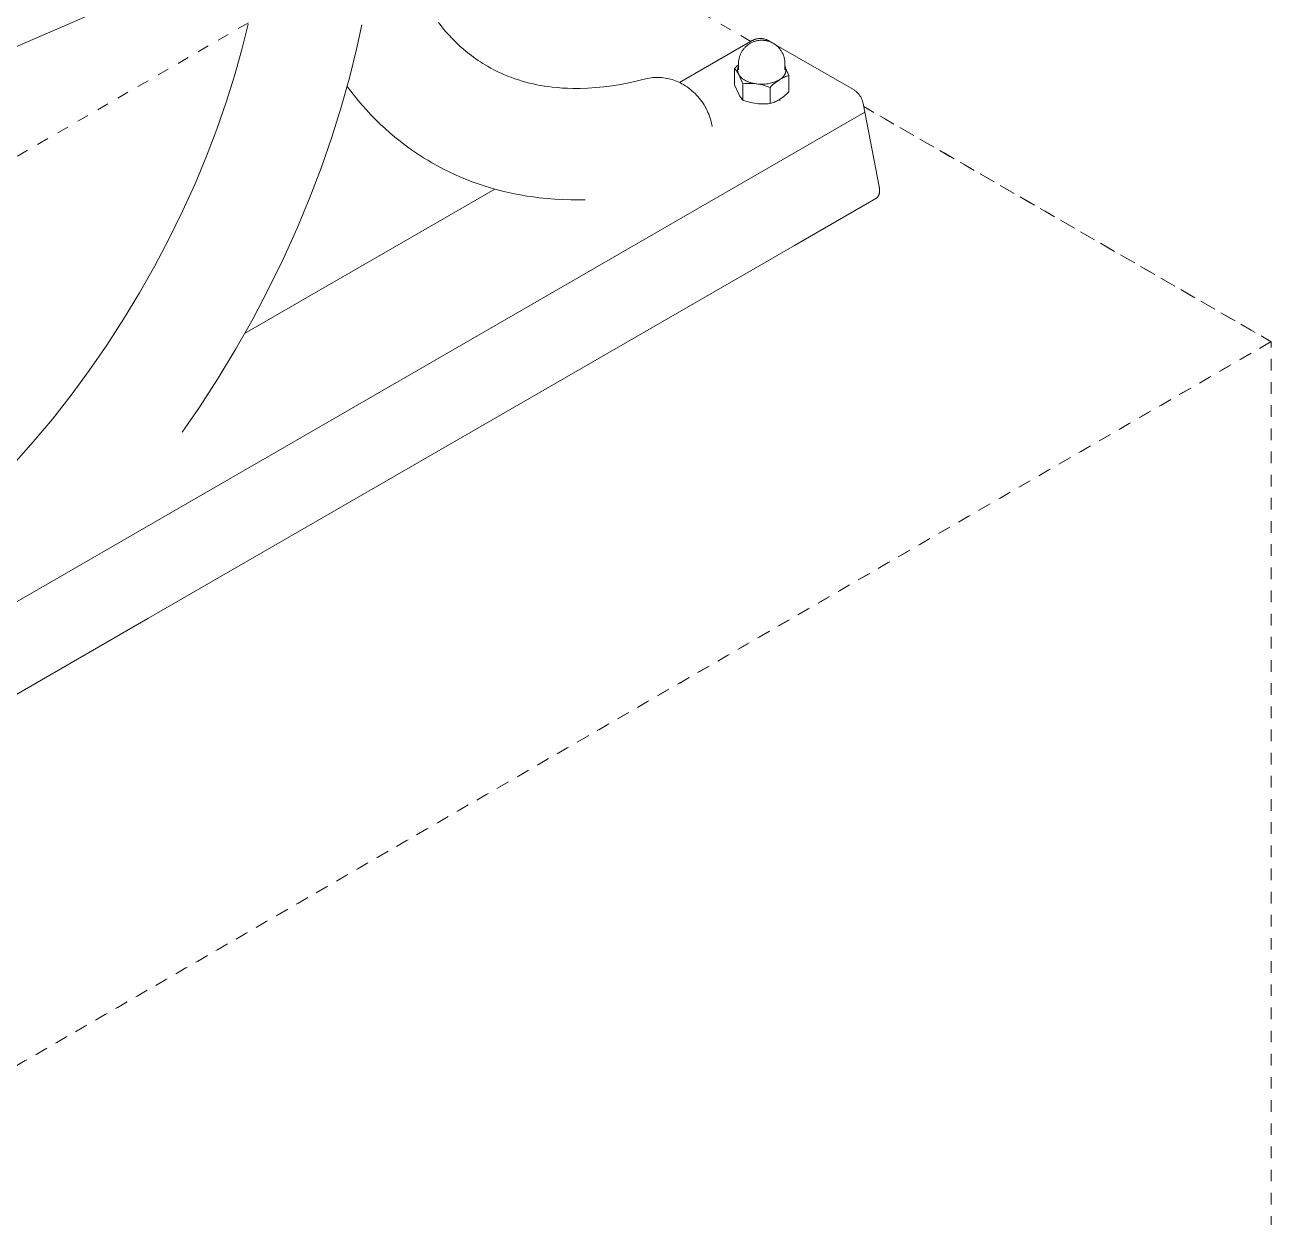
# Model space of a CAD drawing. Header units: inches. Extents: x -9 to 187, y -3 to 135.
# Drawn here: x 176.19 to 186.95, y 32.53 to 42.82 of the extents above; entities that cross this region are included whole.
import ezdxf

# ---------------------------------------------------------------- set-up
doc = ezdxf.new("R2010")
doc.units = ezdxf.units.IN
doc.linetypes.add('HIDDEN', pattern=[1.905, 1.27, -0.635])
doc.layers.add('ZANO_R', color=7, linetype='Continuous', lineweight=0)
doc.layers.add('ZANO_R_przerywana', color=250, linetype='HIDDEN', lineweight=0)

msp = doc.modelspace()

# ---------------------------------------------------------------- linework, layer by layer
at = {"layer": 'ZANO_R'}
for p, q in [((179.19406, 43.96531), (175.5967, 42.40748)), ((178.06484, 42.60704), (178.1189, 42.82684)), ((179.10072, 42.8207), (179.05595, 42.61223)), ((179.76186, 42.84191), (179.78418, 42.81321)), ((179.78418, 42.81321), (179.80692, 42.7853)), ((179.80692, 42.7853), (179.83004, 42.75818)), ((179.83004, 42.75818), (179.85335, 42.73208)), ((179.85335, 42.73208), (179.87704, 42.70675)), ((179.87704, 42.70675), (179.90112, 42.68216)), ((182.49201, 42.69511), (182.49662, 42.69669)), ((182.49662, 42.69669), (182.50129, 42.69811)), ((182.50129, 42.69811), (182.506, 42.69936)), ((182.506, 42.69936), (182.51075, 42.70046)), ((182.51075, 42.70046), (182.51553, 42.70139)), ((182.51553, 42.70139), (182.52034, 42.70217)), ((182.52034, 42.70217), (182.52518, 42.70277)), ((182.52518, 42.70277), (182.53003, 42.70322)), ((182.53003, 42.70322), (182.5349, 42.70349)), ((182.5349, 42.70349), (182.53977, 42.70361)), ((182.53977, 42.70361), (182.54465, 42.70355)), ((182.54465, 42.70355), (182.54952, 42.70333)), ((182.54952, 42.70333), (182.55438, 42.70295)), ((182.55438, 42.70295), (182.55922, 42.7024)), ((182.55922, 42.7024), (182.56404, 42.70168)), ((182.56404, 42.70168), (182.56884, 42.7008)), ((182.56884, 42.7008), (182.5736, 42.69976)), ((182.5736, 42.69976), (182.57832, 42.69856)), ((182.57832, 42.69856), (182.583, 42.6972)), ((182.583, 42.6972), (182.58764, 42.69568)), ((178.00202, 42.38231), (178.06484, 42.60704)), ((179.05595, 42.61223), (178.99462, 42.3628)), ((179.90112, 42.68216), (179.92557, 42.65833)), ((179.92557, 42.65833), (179.9504, 42.63525)), ((179.9504, 42.63525), (179.9756, 42.61292)), ((179.9756, 42.61292), (180.00117, 42.59133)), ((180.00117, 42.59133), (180.0271, 42.57048)), ((181.84304, 42.32304), (182.46989, 42.68495)), ((182.37726, 42.58549), (182.38068, 42.59138)), ((182.38068, 42.59138), (182.3843, 42.59716)), ((182.3843, 42.59716), (182.38811, 42.60281)), ((182.38811, 42.60281), (182.39212, 42.60833)), ((182.39212, 42.60833), (182.39631, 42.61371)), ((182.39631, 42.61371), (182.40068, 42.61894)), ((182.40068, 42.61894), (182.40523, 42.62402)), ((182.40523, 42.62402), (182.40994, 42.62895)), ((182.40994, 42.62895), (182.41483, 42.63371)), ((182.41483, 42.63371), (182.41987, 42.6383)), ((182.41987, 42.6383), (182.42506, 42.64271)), ((182.42506, 42.64271), (182.4304, 42.64695)), ((182.4304, 42.64695), (182.43589, 42.651)), ((182.43589, 42.651), (182.44151, 42.65487)), ((182.44151, 42.65487), (182.44725, 42.65854)), ((182.44725, 42.65854), (182.45312, 42.66201)), ((182.45312, 42.66201), (182.4591, 42.66528)), ((182.4591, 42.66528), (182.46519, 42.66835)), ((182.46519, 42.66835), (182.47138, 42.6712)), ((182.46989, 42.68495), (182.47417, 42.68728)), ((182.47138, 42.6712), (182.47767, 42.67385)), ((182.47417, 42.68728), (182.47853, 42.68946)), ((182.47767, 42.67385), (182.48404, 42.67628)), ((182.47853, 42.68946), (182.48296, 42.6915)), ((182.48296, 42.6915), (182.48745, 42.69338)), ((182.48404, 42.67628), (182.49049, 42.67849)), ((182.48745, 42.69338), (182.49201, 42.69511)), ((182.49049, 42.67849), (182.49701, 42.68048)), ((182.49701, 42.68048), (182.5036, 42.68224)), ((182.5036, 42.68224), (182.51024, 42.68378)), ((182.51024, 42.68378), (182.51693, 42.6851)), ((182.51693, 42.6851), (182.52366, 42.68618)), ((182.52366, 42.68618), (182.53043, 42.68704)), ((182.53043, 42.68704), (182.53721, 42.68766)), ((182.53721, 42.68766), (182.54402, 42.68806)), ((182.54402, 42.68806), (182.55084, 42.68822)), ((182.55084, 42.68822), (182.55766, 42.68815)), ((182.55766, 42.68815), (182.56447, 42.68785)), ((182.56447, 42.68785), (182.57127, 42.68731)), ((182.57127, 42.68731), (182.57804, 42.68655)), ((182.57804, 42.68655), (182.58484, 42.68554)), ((182.58484, 42.68554), (182.5916, 42.68431)), ((182.58764, 42.69568), (182.59221, 42.69401)), ((182.5916, 42.68431), (182.59831, 42.68284)), ((182.59221, 42.69401), (182.59673, 42.69217)), ((182.59673, 42.69217), (182.60118, 42.69019)), ((182.59831, 42.68284), (182.60497, 42.68114)), ((182.60118, 42.69019), (182.60557, 42.68806)), ((182.60497, 42.68114), (182.61157, 42.67921)), ((182.60557, 42.68806), (182.60987, 42.68578)), ((182.60987, 42.68578), (182.6141, 42.68335)), ((182.61157, 42.67921), (182.6181, 42.67706)), ((182.6141, 42.68335), (182.64708, 42.66431)), ((182.6181, 42.67706), (182.62455, 42.67469)), ((182.62455, 42.67469), (182.63091, 42.6721)), ((182.63091, 42.6721), (182.63718, 42.66929)), ((182.63718, 42.66929), (182.64335, 42.66626)), ((182.64335, 42.66626), (182.64942, 42.66303)), ((182.64942, 42.66303), (182.65537, 42.65959)), ((182.65537, 42.65959), (182.6612, 42.65595)), ((182.65746, 42.65832), (183.34351, 42.26223)), ((182.6612, 42.65595), (182.6669, 42.65211)), ((182.6669, 42.65211), (182.67246, 42.64808)), ((182.67246, 42.64808), (182.67788, 42.64386)), ((182.67788, 42.64386), (182.68316, 42.63945)), ((182.68316, 42.63945), (182.68828, 42.63487)), ((182.68828, 42.63487), (182.69324, 42.63011)), ((182.69324, 42.63011), (182.69804, 42.62519)), ((182.69804, 42.62519), (182.70266, 42.6201)), ((182.70266, 42.6201), (182.7071, 42.61486)), ((182.7071, 42.61486), (182.71137, 42.60947)), ((182.71137, 42.60947), (182.71544, 42.60394)), ((182.71544, 42.60394), (182.71933, 42.59827)), ((182.71933, 42.59827), (182.72301, 42.59247)), ((182.72301, 42.59247), (182.7265, 42.58655)), ((180.0271, 42.57048), (180.04605, 42.55587)), ((180.04605, 42.55587), (180.06526, 42.54159)), ((180.06526, 42.54159), (180.08473, 42.52765)), ((180.08473, 42.52765), (180.10445, 42.51406)), ((180.10445, 42.51406), (180.1244, 42.50082)), ((180.1244, 42.50082), (180.14459, 42.48794)), ((180.14459, 42.48794), (180.16499, 42.47542)), ((182.3519, 42.48795), (182.35202, 42.49473)), ((182.3519, 42.43222), (182.3519, 42.48795)), ((182.35202, 42.49473), (182.35236, 42.5015)), ((182.35236, 42.5015), (182.35293, 42.50826)), ((182.35293, 42.50826), (182.35374, 42.51499)), ((182.35374, 42.51499), (182.35477, 42.5217)), ((182.35477, 42.5217), (182.35602, 42.52836)), ((182.35602, 42.52836), (182.3575, 42.53498)), ((182.3575, 42.53498), (182.35921, 42.54154)), ((182.35921, 42.54154), (182.36113, 42.54804)), ((182.36113, 42.54804), (182.36327, 42.55448)), ((182.36327, 42.55448), (182.36564, 42.56083)), ((182.36564, 42.56083), (182.36822, 42.56714)), ((182.36822, 42.56714), (182.37103, 42.57336)), ((182.37103, 42.57336), (182.37404, 42.57947)), ((182.37404, 42.57947), (182.37726, 42.58549)), ((182.7265, 42.58655), (182.72978, 42.58051)), ((182.72978, 42.58051), (182.73285, 42.57436)), ((182.73285, 42.57436), (182.73571, 42.56811)), ((182.73571, 42.56811), (182.73835, 42.56177)), ((182.73835, 42.56177), (182.74077, 42.55534)), ((182.74077, 42.55534), (182.74297, 42.54883)), ((182.74297, 42.54883), (182.74495, 42.54224)), ((182.74495, 42.54224), (182.7467, 42.5356)), ((182.7467, 42.5356), (182.74822, 42.5289)), ((182.74822, 42.5289), (182.74951, 42.52215)), ((182.74951, 42.52215), (182.75057, 42.51535)), ((182.75057, 42.51535), (182.75139, 42.50853)), ((182.75139, 42.50853), (182.75198, 42.50168)), ((182.75198, 42.50168), (182.75233, 42.49482)), ((182.75233, 42.49482), (182.75245, 42.48795)), ((182.75245, 42.48795), (182.75245, 42.43222)), ((177.93028, 42.1534), (178.00202, 42.38231)), ((180.16499, 42.47542), (180.1856, 42.46327)), ((180.1856, 42.46327), (180.21523, 42.44666)), ((180.21523, 42.44666), (180.24526, 42.43081)), ((180.24526, 42.43081), (180.27373, 42.41666)), ((180.27373, 42.41666), (180.3026, 42.40316)), ((180.3026, 42.40316), (180.33189, 42.39029)), ((180.33189, 42.39029), (180.36159, 42.37806)), ((180.36159, 42.37806), (180.3917, 42.36648)), ((182.33446, 42.46041), (182.31756, 42.44445)), ((182.31756, 42.44445), (182.31756, 42.30476)), ((182.31756, 42.44445), (182.32276, 42.4386)), ((182.32276, 42.4386), (182.32775, 42.43259)), ((182.32775, 42.43259), (182.33255, 42.42642)), ((182.33255, 42.42642), (182.33713, 42.42009)), ((182.3519, 42.47577), (182.33446, 42.46041)), ((182.33713, 42.42009), (182.34151, 42.41361)), ((182.34151, 42.41361), (182.34566, 42.40698)), ((182.34389, 42.42879), (182.34393, 42.43126)), ((182.34394, 42.42632), (182.34389, 42.42879)), ((182.34393, 42.43126), (182.34405, 42.43373)), ((182.34408, 42.42385), (182.34394, 42.42632)), ((182.34405, 42.43373), (182.34425, 42.43619)), ((182.3443, 42.42139), (182.34408, 42.42385)), ((182.34425, 42.43619), (182.34454, 42.43865)), ((182.3446, 42.41893), (182.3443, 42.42139)), ((182.34454, 42.43865), (182.34491, 42.44109)), ((182.34499, 42.41649), (182.3446, 42.41893)), ((182.34491, 42.44109), (182.34536, 42.44352)), ((182.34546, 42.41407), (182.34499, 42.41649)), ((182.34536, 42.44352), (182.3459, 42.44593)), ((182.34601, 42.41166), (182.34546, 42.41407)), ((182.34566, 42.40698), (182.3496, 42.40023)), ((182.3459, 42.44593), (182.34652, 42.44832)), ((182.34664, 42.40927), (182.34601, 42.41166)), ((182.34652, 42.44832), (182.34722, 42.45069)), ((182.34736, 42.4069), (182.34664, 42.40927)), ((182.34722, 42.45069), (182.348, 42.45304)), ((182.34815, 42.40456), (182.34736, 42.4069)), ((182.348, 42.45304), (182.34886, 42.45536)), ((182.34903, 42.40225), (182.34815, 42.40456)), ((182.34886, 42.45536), (182.34979, 42.45764)), ((182.34998, 42.39997), (182.34903, 42.40225)), ((182.3496, 42.40023), (182.3533, 42.39335)), ((182.34979, 42.45764), (182.35081, 42.4599)), ((182.35101, 42.39773), (182.34998, 42.39997)), ((182.35081, 42.4599), (182.3519, 42.46211)), ((182.35212, 42.39552), (182.35101, 42.39773)), ((182.3533, 42.39335), (182.35212, 42.39552)), ((182.35429, 42.39155), (182.3533, 42.39335)), ((182.3533, 42.39335), (182.38904, 42.31186)), ((182.35534, 42.38976), (182.35429, 42.39155)), ((182.35644, 42.38797), (182.35534, 42.38976)), ((182.35759, 42.38619), (182.35644, 42.38797)), ((182.3588, 42.38441), (182.35759, 42.38619)), ((182.36006, 42.38263), (182.3588, 42.38441)), ((182.36137, 42.38086), (182.36006, 42.38263)), ((182.36274, 42.37909), (182.36137, 42.38086)), ((182.36416, 42.37734), (182.36274, 42.37909)), ((182.36563, 42.37559), (182.36416, 42.37734)), ((182.36716, 42.37385), (182.36563, 42.37559)), ((182.36874, 42.37212), (182.36716, 42.37385)), ((182.73709, 42.37373), (182.73552, 42.37202)), ((182.7386, 42.37546), (182.73709, 42.37373)), ((182.74008, 42.3772), (182.7386, 42.37546)), ((182.74151, 42.37896), (182.74008, 42.3772)), ((182.74289, 42.38074), (182.74151, 42.37896)), ((182.74422, 42.38253), (182.74289, 42.38074)), ((182.7455, 42.38434), (182.74422, 42.38253)), ((182.74674, 42.38616), (182.7455, 42.38434)), ((182.74792, 42.38799), (182.74674, 42.38616)), ((182.74906, 42.38984), (182.74792, 42.38799)), ((182.75014, 42.3917), (182.74906, 42.38984)), ((182.74925, 42.37039), (182.75847, 42.37409)), ((182.75117, 42.39357), (182.75014, 42.3917)), ((182.75215, 42.39545), (182.75117, 42.39357)), ((182.75307, 42.39734), (182.75215, 42.39545)), ((182.78679, 42.38334), (182.75245, 42.4622)), ((182.75245, 42.46211), (182.75331, 42.46033)), ((182.75395, 42.39924), (182.75307, 42.39734)), ((182.75331, 42.46033), (182.75412, 42.45853)), ((182.75476, 42.40115), (182.75395, 42.39924)), ((182.75412, 42.45853), (182.75488, 42.45672)), ((182.75553, 42.40307), (182.75476, 42.40115)), ((182.75488, 42.45672), (182.7556, 42.4549)), ((182.75624, 42.40499), (182.75553, 42.40307)), ((182.7556, 42.4549), (182.75628, 42.45306)), ((182.75689, 42.40692), (182.75624, 42.40499)), ((182.75628, 42.45306), (182.7569, 42.45121)), ((182.75749, 42.40886), (182.75689, 42.40692)), ((182.7569, 42.45121), (182.75748, 42.44935)), ((182.75748, 42.44935), (182.75801, 42.44748)), ((182.75804, 42.41079), (182.75749, 42.40886)), ((182.75801, 42.44748), (182.75849, 42.4456)), ((182.75853, 42.41274), (182.75804, 42.41079)), ((182.75847, 42.37409), (182.7678, 42.37748)), ((182.75849, 42.4456), (182.75891, 42.44371)), ((182.75896, 42.41468), (182.75853, 42.41274)), ((182.75891, 42.44371), (182.75929, 42.44181)), ((182.75934, 42.41663), (182.75896, 42.41468)), ((182.75929, 42.44181), (182.75962, 42.43991)), ((182.75967, 42.41858), (182.75934, 42.41663)), ((182.75962, 42.43991), (182.75989, 42.43799)), ((182.75993, 42.42053), (182.75967, 42.41858)), ((182.75989, 42.43799), (182.76011, 42.43607)), ((182.76015, 42.42248), (182.75993, 42.42053)), ((182.76011, 42.43607), (182.76028, 42.43414)), ((182.7603, 42.42443), (182.76015, 42.42248)), ((182.76028, 42.43414), (182.76039, 42.43221)), ((182.76041, 42.42638), (182.7603, 42.42443)), ((182.76039, 42.43221), (182.76045, 42.43027)), ((182.76046, 42.42833), (182.76041, 42.42638)), ((182.76045, 42.43027), (182.76046, 42.42833)), ((182.7678, 42.37748), (182.77725, 42.38056)), ((182.77725, 42.38056), (182.78679, 42.38334)), ((182.78679, 42.24365), (182.78679, 42.38334)), ((178.99462, 42.3628), (178.92369, 42.10913)), ((179.00574, 42.24814), (178.97489, 42.28908)), ((180.3917, 42.36648), (180.42222, 42.35555)), ((180.42222, 42.35555), (180.45315, 42.34527)), ((180.45315, 42.34527), (180.48449, 42.33564)), ((180.48449, 42.33564), (180.51555, 42.32687)), ((180.51555, 42.32687), (180.54704, 42.31871)), ((180.54704, 42.31871), (180.57895, 42.3112)), ((180.57895, 42.3112), (180.61128, 42.30431)), ((180.61128, 42.30431), (180.64404, 42.29808)), ((180.64404, 42.29808), (180.67723, 42.29249)), ((180.67723, 42.29249), (180.71084, 42.28756)), ((180.71084, 42.28756), (180.74487, 42.28328)), ((180.74487, 42.28328), (180.78778, 42.2789)), ((180.78778, 42.2789), (180.83135, 42.27557)), ((180.83135, 42.27557), (180.87558, 42.27329)), ((180.87558, 42.27329), (180.92047, 42.27207)), ((180.92047, 42.27207), (180.98631, 42.27223)), ((180.98631, 42.27223), (181.05211, 42.27459)), ((181.05211, 42.27459), (181.12091, 42.27933)), ((181.12091, 42.27933), (181.18953, 42.28627)), ((181.18953, 42.28627), (181.26112, 42.29578)), ((181.26112, 42.29578), (181.33239, 42.30747)), ((181.33239, 42.30747), (181.40651, 42.32191)), ((181.40651, 42.32191), (181.48018, 42.33849)), ((181.48018, 42.33849), (181.53685, 42.35271)), ((181.53685, 42.35271), (181.55174, 42.35629)), ((181.55174, 42.35629), (181.56673, 42.35935)), ((181.56673, 42.35935), (181.58183, 42.3619)), ((181.58183, 42.3619), (181.597, 42.36394)), ((181.597, 42.36394), (181.61224, 42.36546)), ((181.61224, 42.36546), (181.62751, 42.36647)), ((181.62751, 42.36647), (181.64281, 42.36695)), ((181.64281, 42.36695), (181.65812, 42.36691)), ((181.65812, 42.36691), (181.67342, 42.36635)), ((181.67342, 42.36635), (181.68869, 42.36527)), ((181.68869, 42.36527), (181.70392, 42.36368)), ((181.70392, 42.36368), (181.71908, 42.36156)), ((181.71908, 42.36156), (181.73416, 42.35894)), ((181.73416, 42.35894), (181.74915, 42.3558)), ((181.74915, 42.3558), (181.76401, 42.35215)), ((181.76401, 42.35215), (181.77875, 42.348)), ((181.77875, 42.348), (181.79334, 42.34335)), ((181.79334, 42.34335), (181.80776, 42.33821)), ((181.80776, 42.33821), (181.82199, 42.33258)), ((181.82199, 42.33258), (181.83603, 42.32647)), ((181.83603, 42.32647), (181.84985, 42.31989)), ((181.84985, 42.31989), (181.86344, 42.31284)), ((181.86344, 42.31284), (181.87678, 42.30533)), ((181.87678, 42.30533), (181.89215, 42.29585)), ((181.89215, 42.29585), (181.90719, 42.28584)), ((181.90719, 42.28584), (181.92186, 42.27532)), ((181.92186, 42.27532), (181.93616, 42.26429)), ((182.3533, 42.22328), (182.31756, 42.30476)), ((182.37038, 42.3704), (182.36874, 42.37212)), ((182.37206, 42.36869), (182.37038, 42.3704)), ((182.3738, 42.36699), (182.37206, 42.36869)), ((182.37559, 42.36531), (182.3738, 42.36699)), ((182.37744, 42.36364), (182.37559, 42.36531)), ((182.37933, 42.36198), (182.37744, 42.36364)), ((182.38327, 42.35872), (182.37933, 42.36198)), ((182.38741, 42.35552), (182.38327, 42.35872)), ((182.39174, 42.35239), (182.38741, 42.35552)), ((182.38904, 42.31186), (182.40575, 42.3136)), ((182.38904, 42.17218), (182.38904, 42.31186)), ((182.39627, 42.34934), (182.39174, 42.35239)), ((182.40097, 42.34638), (182.39627, 42.34934)), ((182.40585, 42.3435), (182.40097, 42.34638)), ((182.40575, 42.3136), (182.4225, 42.31476)), ((182.41089, 42.34072), (182.40585, 42.3435)), ((182.4161, 42.33804), (182.41089, 42.34072)), ((182.42145, 42.33546), (182.4161, 42.33804)), ((182.42694, 42.33299), (182.42145, 42.33546)), ((182.4225, 42.31476), (182.43929, 42.31533)), ((182.43257, 42.33063), (182.42694, 42.33299)), ((182.43831, 42.32839), (182.43257, 42.33063)), ((182.44417, 42.32626), (182.43831, 42.32839)), ((182.43929, 42.31533), (182.45609, 42.31532)), ((182.45012, 42.32425), (182.44417, 42.32626)), ((182.45616, 42.32237), (182.45012, 42.32425)), ((182.45609, 42.31532), (182.47288, 42.31472)), ((182.46228, 42.32061), (182.45616, 42.32237)), ((182.46846, 42.31897), (182.46228, 42.32061)), ((182.4747, 42.31746), (182.46846, 42.31897)), ((182.47288, 42.31472), (182.48964, 42.31354)), ((182.48099, 42.31607), (182.4747, 42.31746)), ((182.4873, 42.31481), (182.48099, 42.31607)), ((182.49364, 42.31368), (182.4873, 42.31481)), ((182.48964, 42.31354), (182.50634, 42.31178)), ((182.49999, 42.31266), (182.49364, 42.31368)), ((182.50634, 42.31178), (182.49999, 42.31266)), ((182.51708, 42.31035), (182.50634, 42.31178)), ((182.50634, 42.31178), (182.52348, 42.30908)), ((182.52785, 42.3093), (182.51708, 42.31035)), ((182.52348, 42.30908), (182.54053, 42.30582)), ((182.53865, 42.30862), (182.52785, 42.3093)), ((182.54948, 42.30831), (182.53865, 42.30862)), ((182.54053, 42.30582), (182.55745, 42.30201)), ((182.5603, 42.30837), (182.54948, 42.30831)), ((182.55745, 42.30201), (182.57425, 42.29765)), ((182.57112, 42.30881), (182.5603, 42.30837)), ((182.58191, 42.30962), (182.57112, 42.30881)), ((182.57425, 42.29765), (182.59089, 42.29274)), ((182.59268, 42.31079), (182.58191, 42.30962)), ((182.59089, 42.29274), (182.60736, 42.28729)), ((182.60339, 42.31234), (182.59268, 42.31079)), ((182.61405, 42.31426), (182.60339, 42.31234)), ((182.60736, 42.28729), (182.62365, 42.28131)), ((182.62463, 42.31654), (182.61405, 42.31426)), ((182.62365, 42.28131), (182.63442, 42.2918)), ((182.62365, 42.14162), (182.62365, 42.28131)), ((182.63513, 42.31918), (182.62463, 42.31654)), ((182.63442, 42.2918), (182.6455, 42.30197)), ((182.64553, 42.32218), (182.63513, 42.31918)), ((182.6455, 42.30197), (182.65688, 42.31179)), ((182.65582, 42.32554), (182.64553, 42.32218)), ((182.66599, 42.32925), (182.65582, 42.32554)), ((182.65688, 42.31179), (182.66855, 42.32127)), ((182.67603, 42.33331), (182.66599, 42.32925)), ((182.66855, 42.32127), (182.68051, 42.33038)), ((182.68592, 42.33771), (182.67603, 42.33331)), ((182.68051, 42.33038), (182.69273, 42.33914)), ((182.69565, 42.34244), (182.68592, 42.33771)), ((182.69273, 42.33914), (182.70522, 42.34751)), ((182.70522, 42.34751), (182.69565, 42.34244)), ((182.70522, 42.34751), (182.71371, 42.35266)), ((182.70947, 42.35026), (182.70522, 42.34751)), ((182.71361, 42.3531), (182.70947, 42.35026)), ((182.71763, 42.35604), (182.71361, 42.3531)), ((182.71371, 42.35266), (182.72238, 42.35753)), ((182.72151, 42.35906), (182.71763, 42.35604)), ((182.72525, 42.36218), (182.72151, 42.35906)), ((182.72238, 42.35753), (182.73119, 42.36211)), ((182.72883, 42.36538), (182.72525, 42.36218)), ((182.73057, 42.36701), (182.72883, 42.36538)), ((182.73226, 42.36866), (182.73057, 42.36701)), ((182.73119, 42.36211), (182.74015, 42.3664)), ((182.73391, 42.37033), (182.73226, 42.36866)), ((182.73552, 42.37202), (182.73391, 42.37033)), ((182.74015, 42.3664), (182.74925, 42.37039)), ((179.03741, 42.20782), (179.00574, 42.24814)), ((179.06987, 42.16814), (179.03741, 42.20782)), ((179.10312, 42.12912), (179.06987, 42.16814)), ((181.93616, 42.26429), (181.95007, 42.25277)), ((181.95007, 42.25277), (181.96356, 42.24077)), ((181.96356, 42.24077), (181.97663, 42.2283)), ((181.97663, 42.2283), (181.98926, 42.21539)), ((181.98926, 42.21539), (182.00143, 42.20205)), ((182.00143, 42.20205), (182.01313, 42.18829)), ((182.01313, 42.18829), (182.02434, 42.17413)), ((182.02434, 42.17413), (182.03505, 42.15959)), ((182.03505, 42.15959), (182.04525, 42.14469)), ((182.35701, 42.2164), (182.3533, 42.22328)), ((182.36094, 42.20964), (182.35701, 42.2164)), ((182.3651, 42.20302), (182.36094, 42.20964)), ((182.36947, 42.19654), (182.3651, 42.20302)), ((182.37405, 42.19021), (182.36947, 42.19654)), ((182.37885, 42.18404), (182.37405, 42.19021)), ((182.38384, 42.17802), (182.37885, 42.18404)), ((182.38904, 42.17218), (182.38384, 42.17802)), ((182.40532, 42.1662), (182.38904, 42.17218)), ((182.39357, 42.16745), (182.39683, 42.16933)), ((182.4218, 42.16075), (182.40532, 42.1662)), ((182.43844, 42.15584), (182.4218, 42.16075)), ((182.67029, 42.15856), (182.66119, 42.15457)), ((182.67925, 42.16285), (182.67029, 42.15856)), ((182.68806, 42.16743), (182.67925, 42.16285)), ((182.69672, 42.1723), (182.68806, 42.16743)), ((182.70522, 42.17745), (182.69672, 42.1723)), ((182.69951, 42.17396), (182.71078, 42.16745)), ((182.7177, 42.18583), (182.70522, 42.17745)), ((182.72993, 42.19458), (182.7177, 42.18583)), ((182.74188, 42.2037), (182.72993, 42.19458)), ((182.75356, 42.21317), (182.74188, 42.2037)), ((182.76494, 42.22299), (182.75356, 42.21317)), ((182.77602, 42.23316), (182.76494, 42.22299)), ((182.78679, 42.24365), (182.77602, 42.23316)), ((183.34351, 42.26223), (183.34861, 42.25906)), ((183.34861, 42.25906), (183.35361, 42.25573)), ((183.35361, 42.25573), (183.35849, 42.25223)), ((183.35849, 42.25223), (183.36325, 42.24856)), ((183.36325, 42.24856), (183.36788, 42.24474)), ((183.36788, 42.24474), (183.37238, 42.24077)), ((183.37238, 42.24077), (183.37675, 42.23664)), ((183.37675, 42.23664), (183.38097, 42.23237)), ((183.38097, 42.23237), (183.38505, 42.22797)), ((183.38505, 42.22797), (183.38898, 42.22342)), ((183.38898, 42.22342), (183.39276, 42.21875)), ((183.39276, 42.21875), (183.39637, 42.21396)), ((183.39637, 42.21396), (183.39982, 42.20904)), ((183.39982, 42.20904), (183.4031, 42.20401)), ((183.4031, 42.20401), (183.40622, 42.19888)), ((183.40622, 42.19888), (183.40916, 42.19364)), ((183.40916, 42.19364), (183.41192, 42.1883)), ((183.41192, 42.1883), (183.4145, 42.18288)), ((183.4145, 42.18288), (183.41689, 42.17737)), ((183.41689, 42.17737), (183.4191, 42.17179)), ((183.4191, 42.17179), (183.42112, 42.16613)), ((183.42112, 42.16613), (183.42295, 42.16041)), ((183.42295, 42.16041), (183.42459, 42.15463)), ((175.97484, 37.75539), (183.44197, 42.06654)), ((177.84958, 41.92112), (177.93028, 42.1534)), ((178.92369, 42.10913), (178.84309, 41.85189)), ((179.14111, 42.08644), (179.10312, 42.12912)), ((179.17997, 42.04476), (179.14111, 42.08644)), ((182.04525, 42.14469), (182.05492, 42.12944)), ((182.05492, 42.12944), (182.06406, 42.11386)), ((182.06406, 42.11386), (182.07264, 42.09797)), ((182.07264, 42.09797), (182.08067, 42.08179)), ((182.08067, 42.08179), (182.08813, 42.06535)), ((182.08813, 42.06535), (182.09501, 42.04865)), ((182.45523, 42.15148), (182.43844, 42.15584)), ((182.47216, 42.14767), (182.45523, 42.15148)), ((182.4892, 42.14441), (182.47216, 42.14767)), ((182.50634, 42.14171), (182.4892, 42.14441)), ((182.52305, 42.13995), (182.50634, 42.14171)), ((182.53981, 42.13876), (182.52305, 42.13995)), ((182.55659, 42.13816), (182.53981, 42.13876)), ((182.57339, 42.13815), (182.55659, 42.13816)), ((182.59018, 42.13873), (182.57339, 42.13815)), ((182.60694, 42.13988), (182.59018, 42.13873)), ((182.62365, 42.14162), (182.60694, 42.13988)), ((182.63319, 42.1444), (182.62365, 42.14162)), ((182.64263, 42.14748), (182.63319, 42.1444)), ((182.65197, 42.15087), (182.64263, 42.14748)), ((182.66119, 42.15457), (182.65197, 42.15087)), ((183.42459, 42.15463), (183.42603, 42.1488)), ((183.42603, 42.1488), (183.42727, 42.14293)), ((183.42727, 42.14293), (183.56551, 41.42461)), ((179.21968, 42.0041), (179.17997, 42.04476)), ((179.26024, 41.96446), (179.21968, 42.0041)), ((179.30165, 41.92586), (179.26024, 41.96446)), ((182.09501, 42.04865), (182.10131, 42.03172)), ((182.10131, 42.03172), (182.10701, 42.01459)), ((182.10701, 42.01459), (182.11211, 41.99726)), ((182.11211, 41.99726), (182.1166, 41.97977)), ((182.1166, 41.97977), (182.12049, 41.96214)), ((182.12049, 41.96214), (182.12375, 41.94437)), ((177.75992, 41.68632), (177.84958, 41.92112)), ((178.84309, 41.85189), (178.75276, 41.59189)), ((179.34389, 41.88831), (179.30165, 41.92586)), ((179.38695, 41.85183), (179.34389, 41.88831)), ((179.43083, 41.81642), (179.38695, 41.85183)), ((179.46358, 41.7911), (179.43083, 41.81642)), ((179.4968, 41.76636), (179.46358, 41.7911)), ((179.53047, 41.74222), (179.4968, 41.76636)), ((179.56456, 41.71867), (179.53047, 41.74222)), ((177.66141, 41.44996), (177.75992, 41.68632)), ((179.59908, 41.69574), (179.56456, 41.71867)), ((179.63399, 41.67343), (179.59908, 41.69574)), ((179.66929, 41.65176), (179.63399, 41.67343)), ((179.70495, 41.63074), (179.66929, 41.65176)), ((179.75439, 41.603), (179.70495, 41.63074)), ((178.75276, 41.59189), (178.65273, 41.32992)), ((179.80449, 41.57649), (179.75439, 41.603)), ((179.8533, 41.55216), (179.80449, 41.57649)), ((179.90267, 41.52898), (179.8533, 41.55216)), ((179.9526, 41.50696), (179.90267, 41.52898)), ((177.55423, 41.21302), (177.66141, 41.44996)), ((180.00307, 41.4861), (179.9526, 41.50696)), ((180.05407, 41.4664), (180.00307, 41.4861)), ((180.10559, 41.44787), (180.05407, 41.4664)), ((180.15762, 41.4305), (180.10559, 41.44787)), ((180.21013, 41.41431), (180.15762, 41.4305)), ((180.26165, 41.39969), (180.21013, 41.41431)), ((183.56551, 41.42461), (183.56563, 41.42397)), ((183.56563, 41.42397), (183.56689, 41.41666)), ((183.56689, 41.41666), (183.56741, 41.41301)), ((183.56741, 41.41301), (183.56787, 41.40937)), ((183.56787, 41.40937), (183.56825, 41.40573)), ((183.56825, 41.40573), (183.56856, 41.4021)), ((178.0894, 40.15587), (180.24952, 41.40302)), ((178.65273, 41.32992), (178.54311, 41.06691)), ((180.31356, 41.38618), (180.26165, 41.39969)), ((180.36587, 41.37379), (180.31356, 41.38618)), ((180.41855, 41.36252), (180.36587, 41.37379)), ((180.47159, 41.35236), (180.41855, 41.36252)), ((180.52498, 41.34331), (180.47159, 41.35236)), ((180.5787, 41.33537), (180.52498, 41.34331)), ((180.63275, 41.32853), (180.5787, 41.33537)), ((180.69997, 41.32161), (180.63275, 41.32853)), ((180.76762, 41.31637), (180.69997, 41.32161)), ((180.83568, 41.3128), (180.76762, 41.31637)), ((180.90411, 41.3109), (180.83568, 41.3128)), ((180.96596, 41.3106), (180.90411, 41.3109)), ((181.0278, 41.31163), (180.96596, 41.3106)), ((182.83541, 40.91625), (183.53782, 41.32179)), ((183.53873, 41.32233), (183.53782, 41.32179)), ((183.53964, 41.32289), (183.53873, 41.32233)), ((183.54053, 41.32346), (183.53964, 41.32289)), ((183.54141, 41.32406), (183.54053, 41.32346)), ((183.54227, 41.32467), (183.54141, 41.32406)), ((183.54313, 41.3253), (183.54227, 41.32467)), ((183.54397, 41.32595), (183.54313, 41.3253)), ((183.5448, 41.32661), (183.54397, 41.32595)), ((183.54561, 41.32729), (183.5448, 41.32661)), ((183.54641, 41.32799), (183.54561, 41.32729)), ((183.5472, 41.3287), (183.54641, 41.32799)), ((183.54797, 41.32942), (183.5472, 41.3287)), ((183.54873, 41.33016), (183.54797, 41.32942)), ((183.54947, 41.33092), (183.54873, 41.33016)), ((183.5502, 41.33169), (183.54947, 41.33092)), ((183.55092, 41.33248), (183.5502, 41.33169)), ((183.55169, 41.33336), (183.55092, 41.33248)), ((183.55244, 41.33425), (183.55169, 41.33336)), ((183.55317, 41.33517), (183.55244, 41.33425)), ((183.55388, 41.3361), (183.55317, 41.33517)), ((183.55458, 41.33704), (183.55388, 41.3361)), ((183.55526, 41.338), (183.55458, 41.33704)), ((183.55592, 41.33897), (183.55526, 41.338)), ((183.55656, 41.33996), (183.55592, 41.33897)), ((183.55719, 41.34096), (183.55656, 41.33996)), ((183.55779, 41.34198), (183.55719, 41.34096)), ((183.55838, 41.34301), (183.55779, 41.34198)), ((183.55895, 41.34405), (183.55838, 41.34301)), ((183.55951, 41.3451), (183.55895, 41.34405)), ((183.56005, 41.34616), (183.55951, 41.3451)), ((183.56107, 41.34832), (183.56005, 41.34616)), ((183.56161, 41.34955), (183.56107, 41.34832)), ((183.56213, 41.3508), (183.56161, 41.34955)), ((183.56263, 41.35205), (183.56213, 41.3508)), ((183.56311, 41.35332), (183.56263, 41.35205)), ((183.56401, 41.35589), (183.56311, 41.35332)), ((183.56482, 41.3585), (183.56401, 41.35589)), ((183.56556, 41.36115), (183.56482, 41.3585)), ((183.56622, 41.36384), (183.56556, 41.36115)), ((183.5668, 41.36656), (183.56622, 41.36384)), ((183.56731, 41.3693), (183.5668, 41.36656)), ((183.5678, 41.37242), (183.56731, 41.3693)), ((183.5682, 41.37556), (183.5678, 41.37242)), ((183.56852, 41.37873), (183.5682, 41.37556)), ((183.56876, 41.38192), (183.56852, 41.37873)), ((183.56856, 41.4021), (183.56879, 41.39848)), ((183.56891, 41.38513), (183.56876, 41.38192)), ((183.56879, 41.39848), (183.56894, 41.39488)), ((183.56899, 41.38836), (183.56891, 41.38513)), ((183.56894, 41.39488), (183.569, 41.39161)), ((183.569, 41.39161), (183.56899, 41.38836)), ((177.43861, 40.97648), (177.55423, 41.21302)), ((177.3149, 40.74137), (177.43861, 40.97648)), ((178.54311, 41.06691), (178.42409, 40.80381)), ((177.25529, 37.69457), (182.83541, 40.91625)), ((178.42409, 40.80381), (178.29591, 40.54155)), ((177.1835, 40.50872), (177.3149, 40.74137)), ((177.04493, 40.2796), (177.1835, 40.50872)), ((178.29591, 40.54155), (178.15888, 40.28114)), ((176.8997, 40.05495), (177.04493, 40.2796)), ((178.15888, 40.28114), (178.01341, 40.02356)), ((176.74846, 39.83577), (176.8997, 40.05495)), ((178.01341, 40.02356), (177.85998, 39.76987)), ((176.59185, 39.62298), (176.74846, 39.83577)), ((177.85998, 39.76987), (177.69907, 39.52097)), ((176.43065, 39.41748), (176.59185, 39.62298)), ((177.69907, 39.52097), (177.54945, 39.3034)), ((176.26556, 39.22003), (176.43065, 39.41748)), ((176.09739, 39.03137), (176.26556, 39.22003)), ((177.25529, 37.69457), (176.11342, 37.03531))]:
    msp.add_line(p, q, dxfattribs=at)
at = {"layer": 'ZANO_R_przerywana', "ltscale": 0.05}
for p, q in [((182.45775, 42.67794), (180.15039, 44.0101)), ((178.12162, 42.83879), (171.64387, 39.09886)), ((183.43263, 42.1151), (186.9479, 40.08555)), ((186.9479, 40.08555), (183.43263, 42.1151)), ((186.9479, 40.08555), (171.08704, 30.92828)), ((171.08704, 30.92828), (186.9479, 40.08555)), ((186.9479, 32.23646), (186.9479, 40.08555)), ((186.9479, 32.23646), (186.9479, 40.08555))]:
    msp.add_line(p, q, dxfattribs=at)

doc.saveas('drawing.dxf')
